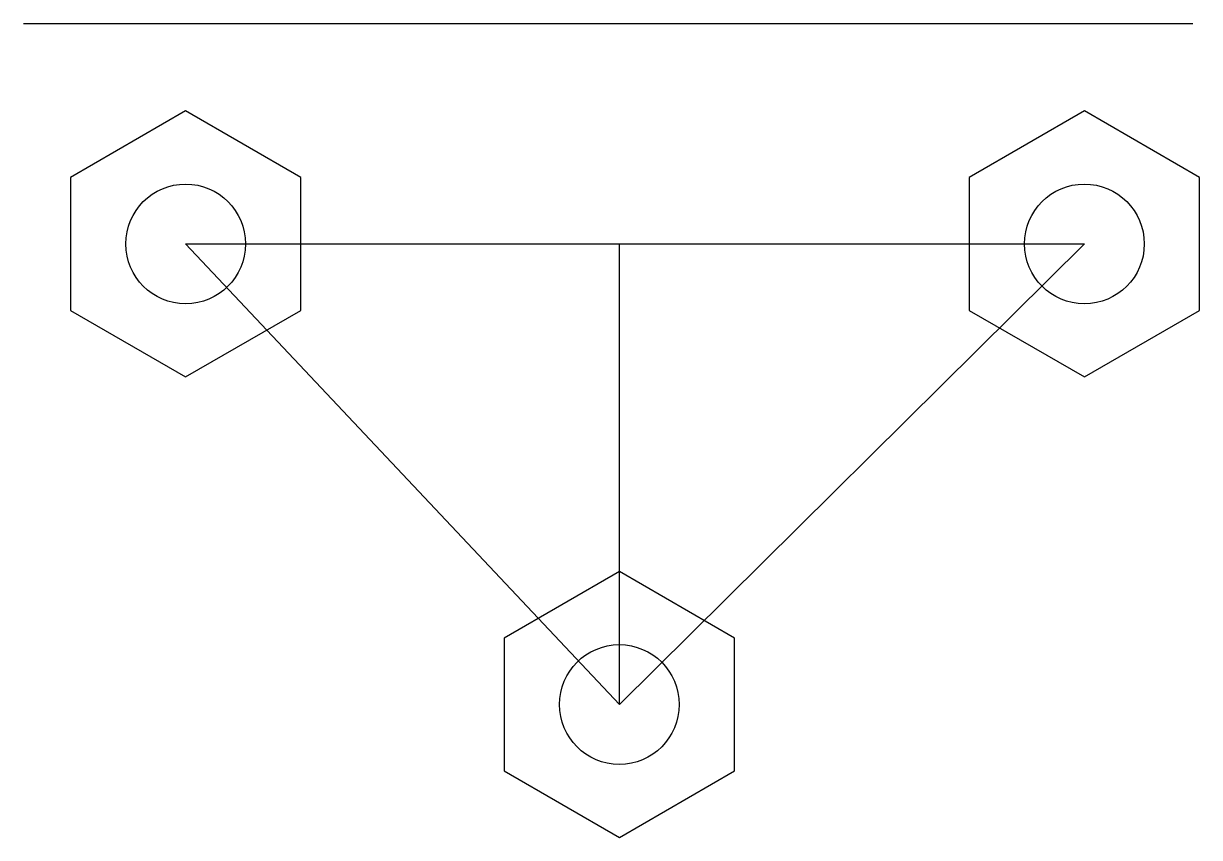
# Model space of a CAD drawing. Header units: millimetres. Extents: x -12.9 to 12.6, y -12.9 to 4.8.
import ezdxf

# ---------------------------------------------------------------- set-up
doc = ezdxf.new("R2010")
doc.units = ezdxf.units.MM
doc.layers.get('0').update_dxf_attribs({"linetype": 'CONTINUOUS'})

msp = doc.modelspace()

# ---------------------------------------------------------------- linework, layer by layer
for p, q in [((-12.941, 4.786), (12.459, 4.786)), ((-9.42, 0), (10.1, 0)), ((-9.42, 0), (0, -10)), ((0, -10), (0, 0)), ((0, -10), (10.1, 0))]:
    msp.add_line(p, q)
for points in [[(-6.92, 1.443), (-9.42, 2.887), (-11.92, 1.443), (-11.92, -1.443), (-9.42, -2.887), (-6.92, -1.443)], [(12.6, 1.443), (10.1, 2.887), (7.6, 1.443), (7.6, -1.443), (10.1, -2.887), (12.6, -1.443)], [(2.5, -8.557), (0, -7.113), (-2.5, -8.557), (-2.5, -11.443), (0, -12.887), (2.5, -11.443)]]:
    msp.add_lwpolyline(points, close=True)
for centre in [(-9.42, 0), (10.1, 0), (0, -10)]:
    msp.add_circle(centre, 1.3)

doc.saveas('drawing.dxf')
